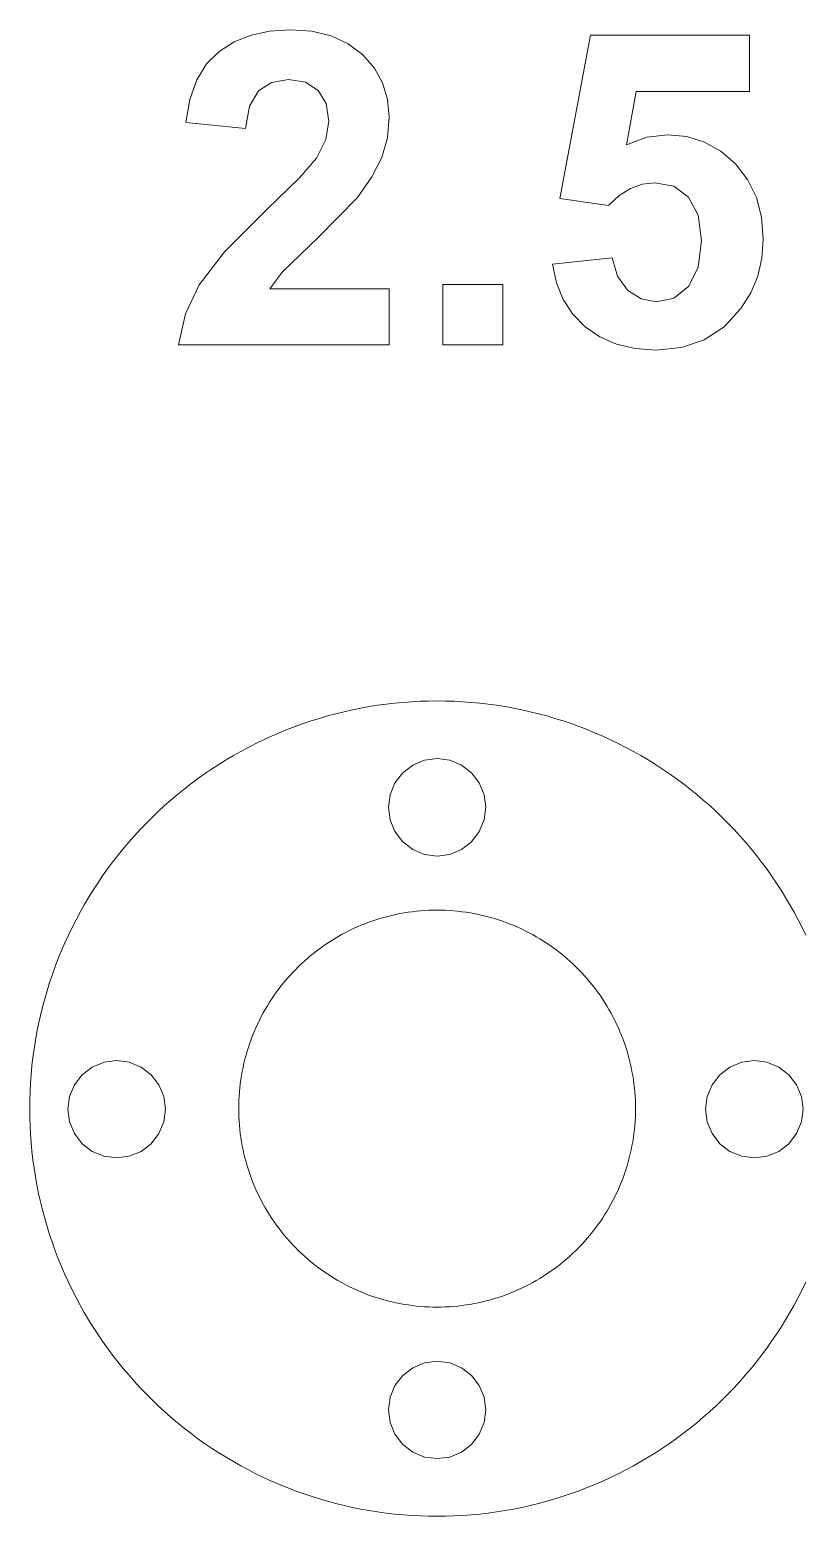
# Model space of a CAD drawing. Header units: millimetres. Extents: x 5 to 3562, y -58 to 420.
# Drawn here: x 2583.1 to 2626.8, y 165.2 to 249 of the extents above; entities that cross this region are included whole.
import ezdxf

# ---------------------------------------------------------------- set-up
doc = ezdxf.new("R2010")
doc.units = ezdxf.units.MM
doc.layers.add('2.5mm mild steel', color=7, linetype='BYLAYER', lineweight=5, true_color=0xffffff)
doc.layers.add('Layer0', color=7, linetype='BYLAYER', lineweight=5, true_color=0xffffff)

msp = doc.modelspace()

# ---------------------------------------------------------------- linework, layer by layer
at = {"layer": '2.5mm mild steel'}
for p, q in [((2593.825, 247.817), (2594.672, 248.35)), ((2594.672, 248.35), (2595.618, 248.731)), ((2595.618, 248.731), (2596.663, 248.96)), ((2596.663, 248.96), (2597.809, 249.036)), ((2597.809, 249.036), (2599.049, 248.948)), ((2599.049, 248.948), (2600.148, 248.683)), ((2600.148, 248.683), (2601.107, 248.242)), ((2613.044, 239.511), (2614.783, 248.722)), ((2614.783, 248.722), (2623.753, 248.722)), ((2623.753, 248.722), (2623.753, 245.547)), ((2593.109, 247.108), (2593.825, 247.817)), ((2601.107, 248.242), (2601.926, 247.624)), ((2601.926, 247.624), (2602.58, 246.874)), ((2592.554, 246.202), (2593.109, 247.108)), ((2602.58, 246.874), (2603.048, 246.039)), ((2592.161, 245.098), (2592.554, 246.202)), ((2596.771, 246.063), (2596.034, 245.584)), ((2597.724, 246.223), (2596.771, 246.063)), ((2598.683, 246.071), (2597.724, 246.223)), ((2599.408, 245.614), (2598.683, 246.071)), ((2603.048, 246.039), (2603.329, 245.118)), ((2591.93, 243.797), (2592.161, 245.098)), ((2596.034, 245.584), (2595.539, 244.732)), ((2599.866, 244.873), (2599.408, 245.614)), ((2603.329, 245.118), (2603.423, 244.111)), ((2617.354, 245.547), (2616.823, 242.541)), ((2623.753, 245.547), (2617.354, 245.547)), ((2595.539, 244.732), (2595.31, 243.459)), ((2600.018, 243.869), (2599.866, 244.873)), ((2603.423, 244.111), (2603.315, 242.944)), ((2595.31, 243.459), (2591.93, 243.797)), ((2599.843, 242.837), (2600.018, 243.869)), ((2599.318, 241.793), (2599.843, 242.837)), ((2603.315, 242.944), (2602.994, 241.835)), ((2616.823, 242.541), (2617.97, 242.967)), ((2617.97, 242.967), (2619.141, 243.109)), ((2619.141, 243.109), (2620.227, 243.006)), ((2620.227, 243.006), (2621.226, 242.698)), ((2621.226, 242.698), (2622.14, 242.185)), ((2598.355, 240.688), (2599.318, 241.793)), ((2602.994, 241.835), (2602.44, 240.729)), ((2622.14, 242.185), (2622.968, 241.467)), ((2602.44, 240.729), (2601.636, 239.571)), ((2622.968, 241.467), (2623.654, 240.585)), ((2596.505, 238.895), (2598.355, 240.688)), ((2617.031, 240.081), (2616.395, 239.678)), ((2617.705, 240.324), (2617.031, 240.081)), ((2618.416, 240.404), (2617.705, 240.324)), ((2619.477, 240.201), (2618.416, 240.404)), ((2620.318, 239.59), (2619.477, 240.201)), ((2623.654, 240.585), (2624.145, 239.58)), ((2601.636, 239.571), (2599.414, 237.314)), ((2615.797, 239.113), (2613.044, 239.511)), ((2616.395, 239.678), (2615.797, 239.113)), ((2620.866, 238.571), (2620.318, 239.59)), ((2624.145, 239.58), (2624.439, 238.454)), ((2594.127, 236.513), (2596.505, 238.895)), ((2621.048, 237.145), (2620.866, 238.571)), ((2624.439, 238.454), (2624.537, 237.205)), ((2599.414, 237.314), (2597.38, 235.358)), ((2620.864, 235.625), (2621.048, 237.145)), ((2624.537, 237.205), (2624.458, 236.142)), ((2592.69, 234.652), (2594.127, 236.513)), ((2612.634, 235.817), (2616.014, 236.167)), ((2612.862, 234.763), (2612.634, 235.817)), ((2616.014, 236.167), (2616.301, 235.139)), ((2624.458, 236.142), (2624.22, 235.138)), ((2597.38, 235.358), (2596.686, 234.416)), ((2616.301, 235.139), (2616.871, 234.35)), ((2620.312, 234.543), (2620.864, 235.625)), ((2624.22, 235.138), (2623.824, 234.192)), ((2591.918, 233.006), (2592.69, 234.652)), ((2596.686, 234.416), (2603.423, 234.416)), ((2603.423, 234.416), (2603.423, 231.266)), ((2606.441, 231.266), (2606.441, 234.658)), ((2606.441, 234.658), (2609.833, 234.658)), ((2609.833, 234.658), (2609.833, 231.266)), ((2613.246, 233.822), (2612.862, 234.763)), ((2616.871, 234.35), (2617.638, 233.848)), ((2619.494, 233.896), (2620.312, 234.543)), ((2623.824, 234.192), (2623.27, 233.306)), ((2613.786, 232.994), (2613.246, 233.822)), ((2617.638, 233.848), (2618.513, 233.68)), ((2618.513, 233.68), (2619.494, 233.896)), ((2623.27, 233.306), (2622.323, 232.281)), ((2591.531, 231.266), (2591.918, 233.006)), ((2614.481, 232.28), (2613.786, 232.994)), ((2615.31, 231.704), (2614.481, 232.28)), ((2616.253, 231.293), (2615.31, 231.704)), ((2621.208, 231.549), (2619.926, 231.11)), ((2622.323, 232.281), (2621.208, 231.549)), ((2603.423, 231.266), (2591.531, 231.266)), ((2609.833, 231.266), (2606.441, 231.266)), ((2617.308, 231.046), (2616.253, 231.293)), ((2618.477, 230.964), (2617.308, 231.046)), ((2619.926, 231.11), (2618.477, 230.964))]:
    msp.add_line(p, q, dxfattribs=at)
at = {"layer": 'Layer0'}
for p, q in [((2600.87, 210.558), (2600.403, 210.443)), ((2601.341, 210.663), (2600.87, 210.558)), ((2601.813, 210.758), (2601.341, 210.663)), ((2602.287, 210.844), (2601.813, 210.758)), ((2602.763, 210.919), (2602.287, 210.844)), ((2603.24, 210.984), (2602.763, 210.919)), ((2603.718, 211.04), (2603.24, 210.984)), ((2604.198, 211.085), (2603.718, 211.04)), ((2604.678, 211.12), (2604.198, 211.085)), ((2605.159, 211.145), (2604.678, 211.12)), ((2605.641, 211.161), (2605.159, 211.145)), ((2606.122, 211.166), (2605.641, 211.161)), ((2606.604, 211.161), (2606.122, 211.166)), ((2607.086, 211.145), (2606.604, 211.161)), ((2607.567, 211.12), (2607.086, 211.145)), ((2608.047, 211.085), (2607.567, 211.12)), ((2608.527, 211.04), (2608.047, 211.085)), ((2609.005, 210.984), (2608.527, 211.04)), ((2609.482, 210.919), (2609.005, 210.984)), ((2609.958, 210.844), (2609.482, 210.919)), ((2610.432, 210.758), (2609.958, 210.844)), ((2610.904, 210.663), (2610.432, 210.758)), ((2611.375, 210.558), (2610.904, 210.663)), ((2611.842, 210.443), (2611.375, 210.558)), ((2598.105, 209.723), (2597.656, 209.55)), ((2598.559, 209.886), (2598.105, 209.723)), ((2599.015, 210.04), (2598.559, 209.886)), ((2599.475, 210.184), (2599.015, 210.04)), ((2599.937, 210.318), (2599.475, 210.184)), ((2600.403, 210.443), (2599.937, 210.318)), ((2612.308, 210.318), (2611.842, 210.443)), ((2612.77, 210.184), (2612.308, 210.318)), ((2613.23, 210.04), (2612.77, 210.184)), ((2613.686, 209.886), (2613.23, 210.04)), ((2614.14, 209.723), (2613.686, 209.886)), ((2614.589, 209.55), (2614.14, 209.723)), ((2596.33, 208.977), (2595.896, 208.767)), ((2596.768, 209.177), (2596.33, 208.977)), ((2597.21, 209.368), (2596.768, 209.177)), ((2597.656, 209.55), (2597.21, 209.368)), ((2615.035, 209.368), (2614.589, 209.55)), ((2615.477, 209.177), (2615.035, 209.368)), ((2615.915, 208.977), (2615.477, 209.177)), ((2616.349, 208.767), (2615.915, 208.977)), ((2594.622, 208.084), (2594.208, 207.839)), ((2595.042, 208.321), (2594.622, 208.084)), ((2595.467, 208.548), (2595.042, 208.321)), ((2595.896, 208.767), (2595.467, 208.548)), ((2616.778, 208.548), (2616.349, 208.767)), ((2617.203, 208.321), (2616.778, 208.548)), ((2617.622, 208.084), (2617.203, 208.321)), ((2618.037, 207.839), (2617.622, 208.084)), ((2593.394, 207.323), (2592.996, 207.052)), ((2593.798, 207.585), (2593.394, 207.323)), ((2594.208, 207.839), (2593.798, 207.585)), ((2604.747, 207.547), (2604.178, 207.11)), ((2605.411, 207.822), (2604.747, 207.547)), ((2606.122, 207.916), (2605.411, 207.822)), ((2606.834, 207.822), (2606.122, 207.916)), ((2607.497, 207.547), (2606.834, 207.822)), ((2608.067, 207.11), (2607.497, 207.547)), ((2618.447, 207.585), (2618.037, 207.839)), ((2618.85, 207.323), (2618.447, 207.585)), ((2619.249, 207.052), (2618.85, 207.323)), ((2592.217, 206.486), (2591.836, 206.191)), ((2592.603, 206.773), (2592.217, 206.486)), ((2592.996, 207.052), (2592.603, 206.773)), ((2603.741, 206.541), (2603.466, 205.877)), ((2604.178, 207.11), (2603.741, 206.541)), ((2608.504, 206.541), (2608.067, 207.11)), ((2608.779, 205.877), (2608.504, 206.541)), ((2619.642, 206.773), (2619.249, 207.052)), ((2620.028, 206.486), (2619.642, 206.773)), ((2620.409, 206.191), (2620.028, 206.486)), ((2591.094, 205.576), (2590.732, 205.258)), ((2591.462, 205.887), (2591.094, 205.576)), ((2591.836, 206.191), (2591.462, 205.887)), ((2603.466, 205.877), (2603.372, 205.166)), ((2608.872, 205.166), (2608.779, 205.877)), ((2620.783, 205.887), (2620.409, 206.191)), ((2621.151, 205.576), (2620.783, 205.887)), ((2621.512, 205.258), (2621.151, 205.576)), ((2590.378, 204.932), (2590.03, 204.598)), ((2590.732, 205.258), (2590.378, 204.932)), ((2603.372, 205.166), (2603.466, 204.454)), ((2608.779, 204.454), (2608.872, 205.166)), ((2621.867, 204.932), (2621.512, 205.258)), ((2622.215, 204.598), (2621.867, 204.932)), ((2589.356, 203.91), (2589.03, 203.556)), ((2589.69, 204.258), (2589.356, 203.91)), ((2590.03, 204.598), (2589.69, 204.258)), ((2603.466, 204.454), (2603.741, 203.791)), ((2608.504, 203.791), (2608.779, 204.454)), ((2622.555, 204.258), (2622.215, 204.598)), ((2622.889, 203.91), (2622.555, 204.258)), ((2623.215, 203.556), (2622.889, 203.91)), ((2588.712, 203.194), (2588.401, 202.826)), ((2589.03, 203.556), (2588.712, 203.194)), ((2603.741, 203.791), (2604.178, 203.221)), ((2604.178, 203.221), (2604.747, 202.784)), ((2607.497, 202.784), (2608.067, 203.221)), ((2608.067, 203.221), (2608.504, 203.791)), ((2623.533, 203.194), (2623.215, 203.556)), ((2623.844, 202.826), (2623.533, 203.194)), ((2588.098, 202.452), (2587.802, 202.071)), ((2588.401, 202.826), (2588.098, 202.452)), ((2604.747, 202.784), (2605.411, 202.509)), ((2605.411, 202.509), (2606.122, 202.416)), ((2606.122, 202.416), (2606.834, 202.509)), ((2606.834, 202.509), (2607.497, 202.784)), ((2624.147, 202.452), (2623.844, 202.826)), ((2624.443, 202.071), (2624.147, 202.452)), ((2587.236, 201.292), (2586.965, 200.894)), ((2587.515, 201.685), (2587.236, 201.292)), ((2587.802, 202.071), (2587.515, 201.685)), ((2624.73, 201.685), (2624.443, 202.071)), ((2625.009, 201.292), (2624.73, 201.685)), ((2625.28, 200.894), (2625.009, 201.292)), ((2586.703, 200.49), (2586.449, 200.08)), ((2586.965, 200.894), (2586.703, 200.49)), ((2625.542, 200.49), (2625.28, 200.894)), ((2625.796, 200.08), (2625.542, 200.49)), ((2586.204, 199.666), (2585.967, 199.246)), ((2586.449, 200.08), (2586.204, 199.666)), ((2626.041, 199.666), (2625.796, 200.08)), ((2626.278, 199.246), (2626.041, 199.666)), ((2585.74, 198.821), (2585.521, 198.392)), ((2585.967, 199.246), (2585.74, 198.821)), ((2602.661, 198.817), (2602.439, 198.743)), ((2602.885, 198.888), (2602.661, 198.817)), ((2603.111, 198.953), (2602.885, 198.888)), ((2603.337, 199.014), (2603.111, 198.953)), ((2603.565, 199.07), (2603.337, 199.014)), ((2603.794, 199.121), (2603.565, 199.07)), ((2604.024, 199.167), (2603.794, 199.121)), ((2604.255, 199.209), (2604.024, 199.167)), ((2604.486, 199.245), (2604.255, 199.209)), ((2604.719, 199.277), (2604.486, 199.245)), ((2604.952, 199.304), (2604.719, 199.277)), ((2605.185, 199.326), (2604.952, 199.304)), ((2605.419, 199.343), (2605.185, 199.326)), ((2605.653, 199.356), (2605.419, 199.343)), ((2605.888, 199.363), (2605.653, 199.356)), ((2606.122, 199.366), (2605.888, 199.363)), ((2606.357, 199.363), (2606.122, 199.366)), ((2606.591, 199.356), (2606.357, 199.363)), ((2606.826, 199.343), (2606.591, 199.356)), ((2607.06, 199.326), (2606.826, 199.343)), ((2607.293, 199.304), (2607.06, 199.326)), ((2607.526, 199.277), (2607.293, 199.304)), ((2607.759, 199.245), (2607.526, 199.277)), ((2607.99, 199.209), (2607.759, 199.245)), ((2608.221, 199.167), (2607.99, 199.209)), ((2608.451, 199.121), (2608.221, 199.167)), ((2608.68, 199.07), (2608.451, 199.121)), ((2608.908, 199.014), (2608.68, 199.07)), ((2609.134, 198.953), (2608.908, 199.014)), ((2609.36, 198.888), (2609.134, 198.953)), ((2609.583, 198.817), (2609.36, 198.888)), ((2609.806, 198.743), (2609.583, 198.817)), ((2626.505, 198.821), (2626.278, 199.246)), ((2626.724, 198.392), (2626.505, 198.821)), ((2585.311, 197.959), (2585.111, 197.521)), ((2585.521, 198.392), (2585.311, 197.959)), ((2600.727, 197.98), (2600.522, 197.865)), ((2600.934, 198.091), (2600.727, 197.98)), ((2601.143, 198.198), (2600.934, 198.091)), ((2601.354, 198.3), (2601.143, 198.198)), ((2601.567, 198.397), (2601.354, 198.3)), ((2601.782, 198.49), (2601.567, 198.397)), ((2601.999, 198.579), (2601.782, 198.49)), ((2602.218, 198.663), (2601.999, 198.579)), ((2602.439, 198.743), (2602.218, 198.663)), ((2610.026, 198.663), (2609.806, 198.743)), ((2610.245, 198.579), (2610.026, 198.663)), ((2610.463, 198.49), (2610.245, 198.579)), ((2610.678, 198.397), (2610.463, 198.49)), ((2610.891, 198.3), (2610.678, 198.397)), ((2611.102, 198.198), (2610.891, 198.3)), ((2611.311, 198.091), (2611.102, 198.198)), ((2611.518, 197.98), (2611.311, 198.091)), ((2611.722, 197.865), (2611.518, 197.98)), ((2626.934, 197.959), (2626.724, 198.392)), ((2585.111, 197.521), (2584.92, 197.078)), ((2599.539, 197.227), (2599.351, 197.087)), ((2599.73, 197.362), (2599.539, 197.227)), ((2599.925, 197.494), (2599.73, 197.362)), ((2600.121, 197.622), (2599.925, 197.494)), ((2600.321, 197.746), (2600.121, 197.622)), ((2600.522, 197.865), (2600.321, 197.746)), ((2611.924, 197.746), (2611.722, 197.865)), ((2612.124, 197.622), (2611.924, 197.746)), ((2612.32, 197.494), (2612.124, 197.622)), ((2612.514, 197.362), (2612.32, 197.494)), ((2612.706, 197.227), (2612.514, 197.362)), ((2612.894, 197.087), (2612.706, 197.227)), ((2584.738, 196.632), (2584.565, 196.183)), ((2584.92, 197.078), (2584.738, 196.632)), ((2598.456, 196.33), (2598.286, 196.168)), ((2598.628, 196.489), (2598.456, 196.33)), ((2598.804, 196.644), (2598.628, 196.489)), ((2598.983, 196.795), (2598.804, 196.644)), ((2599.166, 196.943), (2598.983, 196.795)), ((2599.351, 197.087), (2599.166, 196.943)), ((2613.079, 196.943), (2612.894, 197.087)), ((2613.262, 196.795), (2613.079, 196.943)), ((2613.441, 196.644), (2613.262, 196.795)), ((2613.617, 196.489), (2613.441, 196.644)), ((2613.789, 196.33), (2613.617, 196.489)), ((2613.959, 196.168), (2613.789, 196.33)), ((2584.402, 195.73), (2584.248, 195.273)), ((2584.565, 196.183), (2584.402, 195.73)), ((2597.644, 195.484), (2597.493, 195.305)), ((2597.799, 195.66), (2597.644, 195.484)), ((2597.958, 195.833), (2597.799, 195.66)), ((2598.12, 196.002), (2597.958, 195.833)), ((2598.286, 196.168), (2598.12, 196.002)), ((2614.125, 196.002), (2613.959, 196.168)), ((2614.287, 195.833), (2614.125, 196.002)), ((2614.446, 195.66), (2614.287, 195.833)), ((2614.601, 195.484), (2614.446, 195.66)), ((2614.752, 195.305), (2614.601, 195.484)), ((2584.104, 194.813), (2583.97, 194.351)), ((2584.248, 195.273), (2584.104, 194.813)), ((2597.061, 194.749), (2596.926, 194.558)), ((2597.201, 194.937), (2597.061, 194.749)), ((2597.345, 195.122), (2597.201, 194.937)), ((2597.493, 195.305), (2597.345, 195.122)), ((2614.9, 195.122), (2614.752, 195.305)), ((2615.044, 194.937), (2614.9, 195.122)), ((2615.183, 194.749), (2615.044, 194.937)), ((2615.319, 194.558), (2615.183, 194.749)), ((2583.845, 193.885), (2583.73, 193.418)), ((2583.97, 194.351), (2583.845, 193.885)), ((2596.423, 193.766), (2596.308, 193.561)), ((2596.542, 193.967), (2596.423, 193.766)), ((2596.666, 194.167), (2596.542, 193.967)), ((2596.794, 194.364), (2596.666, 194.167)), ((2596.926, 194.558), (2596.794, 194.364)), ((2615.451, 194.364), (2615.319, 194.558)), ((2615.579, 194.167), (2615.451, 194.364)), ((2615.703, 193.967), (2615.579, 194.167)), ((2615.822, 193.766), (2615.703, 193.967)), ((2615.937, 193.561), (2615.822, 193.766)), ((2583.625, 192.948), (2583.53, 192.475)), ((2583.73, 193.418), (2583.625, 192.948)), ((2595.988, 192.934), (2595.891, 192.721)), ((2596.091, 193.146), (2595.988, 192.934)), ((2596.197, 193.355), (2596.091, 193.146)), ((2596.308, 193.561), (2596.197, 193.355)), ((2616.048, 193.355), (2615.937, 193.561)), ((2616.154, 193.146), (2616.048, 193.355)), ((2616.257, 192.934), (2616.154, 193.146)), ((2616.354, 192.721), (2616.257, 192.934)), ((2583.53, 192.475), (2583.445, 192.001)), ((2595.625, 192.07), (2595.545, 191.849)), ((2595.709, 192.289), (2595.625, 192.07)), ((2595.798, 192.506), (2595.709, 192.289)), ((2595.891, 192.721), (2595.798, 192.506)), ((2616.447, 192.506), (2616.354, 192.721)), ((2616.536, 192.289), (2616.447, 192.506)), ((2616.62, 192.07), (2616.536, 192.289)), ((2616.7, 191.849), (2616.62, 192.07)), ((2583.369, 191.526), (2583.304, 191.048)), ((2583.445, 192.001), (2583.369, 191.526)), ((2595.401, 191.403), (2595.335, 191.177)), ((2595.471, 191.627), (2595.401, 191.403)), ((2595.545, 191.849), (2595.471, 191.627)), ((2616.774, 191.627), (2616.7, 191.849)), ((2616.844, 191.403), (2616.774, 191.627)), ((2616.91, 191.177), (2616.844, 191.403)), ((2583.248, 190.57), (2583.203, 190.09)), ((2583.304, 191.048), (2583.248, 190.57)), ((2586.657, 190.513), (2586.088, 190.076)), ((2587.321, 190.788), (2586.657, 190.513)), ((2588.032, 190.882), (2587.321, 190.788)), ((2588.744, 190.788), (2588.032, 190.882)), ((2589.407, 190.513), (2588.744, 190.788)), ((2589.977, 190.076), (2589.407, 190.513)), ((2595.167, 190.494), (2595.121, 190.264)), ((2595.218, 190.723), (2595.167, 190.494)), ((2595.274, 190.951), (2595.218, 190.723)), ((2595.335, 191.177), (2595.274, 190.951)), ((2616.971, 190.951), (2616.91, 191.177)), ((2617.027, 190.723), (2616.971, 190.951)), ((2617.078, 190.494), (2617.027, 190.723)), ((2617.124, 190.264), (2617.078, 190.494)), ((2622.657, 190.513), (2622.088, 190.076)), ((2623.321, 190.788), (2622.657, 190.513)), ((2624.032, 190.882), (2623.321, 190.788)), ((2624.744, 190.788), (2624.032, 190.882)), ((2625.407, 190.513), (2624.744, 190.788)), ((2625.977, 190.076), (2625.407, 190.513)), ((2583.168, 189.61), (2583.143, 189.129)), ((2583.203, 190.09), (2583.168, 189.61)), ((2586.088, 190.076), (2585.651, 189.507)), ((2590.414, 189.507), (2589.977, 190.076)), ((2595.011, 189.569), (2594.984, 189.336)), ((2595.043, 189.802), (2595.011, 189.569)), ((2595.079, 190.033), (2595.043, 189.802)), ((2595.121, 190.264), (2595.079, 190.033)), ((2617.166, 190.033), (2617.124, 190.264)), ((2617.202, 189.802), (2617.166, 190.033)), ((2617.234, 189.569), (2617.202, 189.802)), ((2617.261, 189.336), (2617.234, 189.569)), ((2622.088, 190.076), (2621.651, 189.507)), ((2626.414, 189.507), (2625.977, 190.076)), ((2583.143, 189.129), (2583.128, 188.647)), ((2585.376, 188.844), (2585.282, 188.132)), ((2585.651, 189.507), (2585.376, 188.844)), ((2590.689, 188.844), (2590.414, 189.507)), ((2590.782, 188.132), (2590.689, 188.844)), ((2594.945, 188.869), (2594.932, 188.635)), ((2594.962, 189.103), (2594.945, 188.869)), ((2594.984, 189.336), (2594.962, 189.103)), ((2617.283, 189.103), (2617.261, 189.336)), ((2617.3, 188.869), (2617.283, 189.103)), ((2617.313, 188.635), (2617.3, 188.869)), ((2621.376, 188.844), (2621.282, 188.132)), ((2621.651, 189.507), (2621.376, 188.844)), ((2626.689, 188.844), (2626.414, 189.507)), ((2626.782, 188.132), (2626.689, 188.844)), ((2583.128, 188.647), (2583.122, 188.166)), ((2583.122, 188.166), (2583.128, 187.684)), ((2585.282, 188.132), (2585.376, 187.42)), ((2590.689, 187.42), (2590.782, 188.132)), ((2594.925, 188.4), (2594.922, 188.166)), ((2594.922, 188.166), (2594.925, 187.931)), ((2594.932, 188.635), (2594.925, 188.4)), ((2594.925, 187.931), (2594.932, 187.697)), ((2617.32, 188.4), (2617.313, 188.635)), ((2617.313, 187.697), (2617.32, 187.931)), ((2617.322, 188.166), (2617.32, 188.4)), ((2617.32, 187.931), (2617.322, 188.166)), ((2621.282, 188.132), (2621.376, 187.42)), ((2626.689, 187.42), (2626.782, 188.132)), ((2583.128, 187.684), (2583.143, 187.202)), ((2583.143, 187.202), (2583.168, 186.721)), ((2585.376, 187.42), (2585.651, 186.757)), ((2590.414, 186.757), (2590.689, 187.42)), ((2594.932, 187.697), (2594.945, 187.462)), ((2594.945, 187.462), (2594.962, 187.228)), ((2594.962, 187.228), (2594.984, 186.995)), ((2617.261, 186.995), (2617.283, 187.228)), ((2617.283, 187.228), (2617.3, 187.462)), ((2617.3, 187.462), (2617.313, 187.697)), ((2621.376, 187.42), (2621.651, 186.757)), ((2626.414, 186.757), (2626.689, 187.42)), ((2583.168, 186.721), (2583.203, 186.241)), ((2583.203, 186.241), (2583.248, 185.761)), ((2585.651, 186.757), (2586.088, 186.187)), ((2589.977, 186.187), (2590.414, 186.757)), ((2594.984, 186.995), (2595.011, 186.762)), ((2595.011, 186.762), (2595.043, 186.529)), ((2595.043, 186.529), (2595.079, 186.298)), ((2595.079, 186.298), (2595.121, 186.067)), ((2617.124, 186.067), (2617.166, 186.298)), ((2617.166, 186.298), (2617.202, 186.529)), ((2617.202, 186.529), (2617.234, 186.762)), ((2617.234, 186.762), (2617.261, 186.995)), ((2621.651, 186.757), (2622.088, 186.187)), ((2625.977, 186.187), (2626.414, 186.757)), ((2583.248, 185.761), (2583.304, 185.283)), ((2586.088, 186.187), (2586.657, 185.75)), ((2586.657, 185.75), (2587.321, 185.476)), ((2587.321, 185.476), (2588.032, 185.382)), ((2588.032, 185.382), (2588.744, 185.476)), ((2588.744, 185.476), (2589.407, 185.75)), ((2589.407, 185.75), (2589.977, 186.187)), ((2595.121, 186.067), (2595.167, 185.837)), ((2595.167, 185.837), (2595.218, 185.608)), ((2595.218, 185.608), (2595.274, 185.38)), ((2595.274, 185.38), (2595.335, 185.154)), ((2616.91, 185.154), (2616.971, 185.38)), ((2616.971, 185.38), (2617.027, 185.608)), ((2617.027, 185.608), (2617.078, 185.837)), ((2617.078, 185.837), (2617.124, 186.067)), ((2622.088, 186.187), (2622.657, 185.75)), ((2622.657, 185.75), (2623.321, 185.476)), ((2623.321, 185.476), (2624.032, 185.382)), ((2624.032, 185.382), (2624.744, 185.476)), ((2624.744, 185.476), (2625.407, 185.75)), ((2625.407, 185.75), (2625.977, 186.187)), ((2583.304, 185.283), (2583.369, 184.806)), ((2583.369, 184.806), (2583.445, 184.33)), ((2595.335, 185.154), (2595.401, 184.928)), ((2595.401, 184.928), (2595.471, 184.705)), ((2595.471, 184.705), (2595.545, 184.482)), ((2616.7, 184.482), (2616.774, 184.705)), ((2616.774, 184.705), (2616.844, 184.928)), ((2616.844, 184.928), (2616.91, 185.154)), ((2583.445, 184.33), (2583.53, 183.856)), ((2583.53, 183.856), (2583.625, 183.384)), ((2595.545, 184.482), (2595.625, 184.262)), ((2595.625, 184.262), (2595.709, 184.043)), ((2595.709, 184.043), (2595.798, 183.825)), ((2595.798, 183.825), (2595.891, 183.61)), ((2616.354, 183.61), (2616.447, 183.825)), ((2616.447, 183.825), (2616.536, 184.043)), ((2616.536, 184.043), (2616.62, 184.262)), ((2616.62, 184.262), (2616.7, 184.482)), ((2583.625, 183.384), (2583.73, 182.914)), ((2583.73, 182.914), (2583.845, 182.446)), ((2595.891, 183.61), (2595.988, 183.397)), ((2595.988, 183.397), (2596.091, 183.186)), ((2596.091, 183.186), (2596.197, 182.977)), ((2596.197, 182.977), (2596.308, 182.77)), ((2615.937, 182.77), (2616.048, 182.977)), ((2616.048, 182.977), (2616.154, 183.186)), ((2616.154, 183.186), (2616.257, 183.397)), ((2616.257, 183.397), (2616.354, 183.61)), ((2583.845, 182.446), (2583.97, 181.98)), ((2596.308, 182.77), (2596.423, 182.566)), ((2596.423, 182.566), (2596.542, 182.364)), ((2596.542, 182.364), (2596.666, 182.164)), ((2596.666, 182.164), (2596.794, 181.968)), ((2615.451, 181.968), (2615.579, 182.164)), ((2615.579, 182.164), (2615.703, 182.364)), ((2615.703, 182.364), (2615.822, 182.566)), ((2615.822, 182.566), (2615.937, 182.77)), ((2583.97, 181.98), (2584.104, 181.518)), ((2584.104, 181.518), (2584.248, 181.058)), ((2596.794, 181.968), (2596.926, 181.774)), ((2596.926, 181.774), (2597.061, 181.582)), ((2597.061, 181.582), (2597.201, 181.394)), ((2597.201, 181.394), (2597.345, 181.209)), ((2597.345, 181.209), (2597.493, 181.026)), ((2614.752, 181.026), (2614.9, 181.209)), ((2614.9, 181.209), (2615.044, 181.394)), ((2615.044, 181.394), (2615.183, 181.582)), ((2615.183, 181.582), (2615.319, 181.774)), ((2615.319, 181.774), (2615.451, 181.968)), ((2584.248, 181.058), (2584.402, 180.602)), ((2584.402, 180.602), (2584.565, 180.148)), ((2597.493, 181.026), (2597.644, 180.847)), ((2597.644, 180.847), (2597.799, 180.671)), ((2597.799, 180.671), (2597.958, 180.499)), ((2597.958, 180.499), (2598.12, 180.329)), ((2598.12, 180.329), (2598.286, 180.164)), ((2613.959, 180.164), (2614.125, 180.329)), ((2614.125, 180.329), (2614.287, 180.499)), ((2614.287, 180.499), (2614.446, 180.671)), ((2614.446, 180.671), (2614.601, 180.847)), ((2614.601, 180.847), (2614.752, 181.026)), ((2584.565, 180.148), (2584.738, 179.699)), ((2584.738, 179.699), (2584.92, 179.253)), ((2598.286, 180.164), (2598.456, 180.001)), ((2598.456, 180.001), (2598.628, 179.842)), ((2598.628, 179.842), (2598.804, 179.687)), ((2598.804, 179.687), (2598.983, 179.536)), ((2598.983, 179.536), (2599.166, 179.388)), ((2613.079, 179.388), (2613.262, 179.536)), ((2613.262, 179.536), (2613.441, 179.687)), ((2613.441, 179.687), (2613.617, 179.842)), ((2613.617, 179.842), (2613.789, 180.001)), ((2613.789, 180.001), (2613.959, 180.164)), ((2584.92, 179.253), (2585.111, 178.811)), ((2585.111, 178.811), (2585.311, 178.373)), ((2599.166, 179.388), (2599.351, 179.244)), ((2599.351, 179.244), (2599.539, 179.105)), ((2599.539, 179.105), (2599.73, 178.969)), ((2599.73, 178.969), (2599.925, 178.837)), ((2599.925, 178.837), (2600.121, 178.709)), ((2600.121, 178.709), (2600.321, 178.586)), ((2611.924, 178.586), (2612.124, 178.709)), ((2612.124, 178.709), (2612.32, 178.837)), ((2612.32, 178.837), (2612.514, 178.969)), ((2612.514, 178.969), (2612.706, 179.105)), ((2612.706, 179.105), (2612.894, 179.244)), ((2612.894, 179.244), (2613.079, 179.388)), ((2585.311, 178.373), (2585.521, 177.939)), ((2585.521, 177.939), (2585.74, 177.51)), ((2600.321, 178.586), (2600.522, 178.466)), ((2600.522, 178.466), (2600.727, 178.351)), ((2600.727, 178.351), (2600.934, 178.24)), ((2600.934, 178.24), (2601.143, 178.134)), ((2601.143, 178.134), (2601.354, 178.032)), ((2601.354, 178.032), (2601.567, 177.934)), ((2601.567, 177.934), (2601.782, 177.841)), ((2601.782, 177.841), (2601.999, 177.752)), ((2610.245, 177.752), (2610.463, 177.841)), ((2610.463, 177.841), (2610.678, 177.934)), ((2610.678, 177.934), (2610.891, 178.032)), ((2610.891, 178.032), (2611.102, 178.134)), ((2611.102, 178.134), (2611.311, 178.24)), ((2611.311, 178.24), (2611.518, 178.351)), ((2611.518, 178.351), (2611.722, 178.466)), ((2611.722, 178.466), (2611.924, 178.586)), ((2626.505, 177.51), (2626.724, 177.939)), ((2626.724, 177.939), (2626.934, 178.373)), ((2585.74, 177.51), (2585.967, 177.085)), ((2585.967, 177.085), (2586.204, 176.666)), ((2601.999, 177.752), (2602.218, 177.668)), ((2602.218, 177.668), (2602.439, 177.589)), ((2602.439, 177.589), (2602.661, 177.514)), ((2602.661, 177.514), (2602.885, 177.444)), ((2602.885, 177.444), (2603.111, 177.378)), ((2603.111, 177.378), (2603.337, 177.317)), ((2603.337, 177.317), (2603.565, 177.262)), ((2603.565, 177.262), (2603.794, 177.21)), ((2603.794, 177.21), (2604.024, 177.164)), ((2604.024, 177.164), (2604.255, 177.122)), ((2604.255, 177.122), (2604.486, 177.086)), ((2604.486, 177.086), (2604.719, 177.054)), ((2604.719, 177.054), (2604.952, 177.027)), ((2604.952, 177.027), (2605.185, 177.005)), ((2605.185, 177.005), (2605.419, 176.988)), ((2605.419, 176.988), (2605.653, 176.975)), ((2605.653, 176.975), (2605.888, 176.968)), ((2605.888, 176.968), (2606.122, 176.966)), ((2606.122, 176.966), (2606.357, 176.968)), ((2606.357, 176.968), (2606.591, 176.975)), ((2606.591, 176.975), (2606.826, 176.988)), ((2606.826, 176.988), (2607.06, 177.005)), ((2607.06, 177.005), (2607.293, 177.027)), ((2607.293, 177.027), (2607.526, 177.054)), ((2607.526, 177.054), (2607.759, 177.086)), ((2607.759, 177.086), (2607.99, 177.122)), ((2607.99, 177.122), (2608.221, 177.164)), ((2608.221, 177.164), (2608.451, 177.21)), ((2608.451, 177.21), (2608.68, 177.262)), ((2608.68, 177.262), (2608.908, 177.317)), ((2608.908, 177.317), (2609.134, 177.378)), ((2609.134, 177.378), (2609.36, 177.444)), ((2609.36, 177.444), (2609.583, 177.514)), ((2609.583, 177.514), (2609.806, 177.589)), ((2609.806, 177.589), (2610.026, 177.668)), ((2610.026, 177.668), (2610.245, 177.752)), ((2626.041, 176.666), (2626.278, 177.085)), ((2626.278, 177.085), (2626.505, 177.51)), ((2586.204, 176.666), (2586.449, 176.251)), ((2586.449, 176.251), (2586.703, 175.842)), ((2625.542, 175.842), (2625.796, 176.251)), ((2625.796, 176.251), (2626.041, 176.666)), ((2586.703, 175.842), (2586.965, 175.438)), ((2586.965, 175.438), (2587.236, 175.039)), ((2625.009, 175.039), (2625.28, 175.438)), ((2625.28, 175.438), (2625.542, 175.842)), ((2587.236, 175.039), (2587.515, 174.647)), ((2587.515, 174.647), (2587.802, 174.26)), ((2624.443, 174.26), (2624.73, 174.647)), ((2624.73, 174.647), (2625.009, 175.039)), ((2587.802, 174.26), (2588.098, 173.879)), ((2588.098, 173.879), (2588.401, 173.505)), ((2605.411, 173.822), (2604.747, 173.547)), ((2606.122, 173.916), (2605.411, 173.822)), ((2606.834, 173.822), (2606.122, 173.916)), ((2607.497, 173.547), (2606.834, 173.822)), ((2623.844, 173.505), (2624.147, 173.879)), ((2624.147, 173.879), (2624.443, 174.26)), ((2588.401, 173.505), (2588.712, 173.137)), ((2588.712, 173.137), (2589.03, 172.776)), ((2589.03, 172.776), (2589.356, 172.421)), ((2604.178, 173.11), (2603.741, 172.541)), ((2604.747, 173.547), (2604.178, 173.11)), ((2608.067, 173.11), (2607.497, 173.547)), ((2608.504, 172.541), (2608.067, 173.11)), ((2622.889, 172.421), (2623.215, 172.776)), ((2623.215, 172.776), (2623.533, 173.137)), ((2623.533, 173.137), (2623.844, 173.505)), ((2589.356, 172.421), (2589.69, 172.073)), ((2589.69, 172.073), (2590.03, 171.733)), ((2603.741, 172.541), (2603.466, 171.877)), ((2608.779, 171.877), (2608.504, 172.541)), ((2622.215, 171.733), (2622.555, 172.073)), ((2622.555, 172.073), (2622.889, 172.421)), ((2590.03, 171.733), (2590.378, 171.399)), ((2590.378, 171.399), (2590.732, 171.073)), ((2603.466, 171.877), (2603.372, 171.166)), ((2603.372, 171.166), (2603.466, 170.454)), ((2608.872, 171.166), (2608.779, 171.877)), ((2608.779, 170.454), (2608.872, 171.166)), ((2621.512, 171.073), (2621.867, 171.399)), ((2621.867, 171.399), (2622.215, 171.733)), ((2590.732, 171.073), (2591.094, 170.755)), ((2591.094, 170.755), (2591.462, 170.444)), ((2591.462, 170.444), (2591.836, 170.141)), ((2603.466, 170.454), (2603.741, 169.791)), ((2608.504, 169.791), (2608.779, 170.454)), ((2620.409, 170.141), (2620.783, 170.444)), ((2620.783, 170.444), (2621.151, 170.755)), ((2621.151, 170.755), (2621.512, 171.073)), ((2591.836, 170.141), (2592.217, 169.845)), ((2592.217, 169.845), (2592.603, 169.558)), ((2592.603, 169.558), (2592.996, 169.279)), ((2603.741, 169.791), (2604.178, 169.221)), ((2608.067, 169.221), (2608.504, 169.791)), ((2619.249, 169.279), (2619.642, 169.558)), ((2619.642, 169.558), (2620.028, 169.845)), ((2620.028, 169.845), (2620.409, 170.141)), ((2592.996, 169.279), (2593.394, 169.008)), ((2593.394, 169.008), (2593.798, 168.746)), ((2593.798, 168.746), (2594.208, 168.492)), ((2604.178, 169.221), (2604.747, 168.784)), ((2604.747, 168.784), (2605.411, 168.509)), ((2606.834, 168.509), (2607.497, 168.784)), ((2607.497, 168.784), (2608.067, 169.221)), ((2618.037, 168.492), (2618.447, 168.746)), ((2618.447, 168.746), (2618.85, 169.008)), ((2618.85, 169.008), (2619.249, 169.279)), ((2594.208, 168.492), (2594.622, 168.247)), ((2594.622, 168.247), (2595.042, 168.011)), ((2595.042, 168.011), (2595.467, 167.783)), ((2595.467, 167.783), (2595.896, 167.564)), ((2605.411, 168.509), (2606.122, 168.416)), ((2606.122, 168.416), (2606.834, 168.509)), ((2616.349, 167.564), (2616.778, 167.783)), ((2616.778, 167.783), (2617.203, 168.011)), ((2617.203, 168.011), (2617.622, 168.247)), ((2617.622, 168.247), (2618.037, 168.492)), ((2595.896, 167.564), (2596.33, 167.355)), ((2596.33, 167.355), (2596.768, 167.154)), ((2596.768, 167.154), (2597.21, 166.963)), ((2597.21, 166.963), (2597.656, 166.781)), ((2614.589, 166.781), (2615.035, 166.963)), ((2615.035, 166.963), (2615.477, 167.154)), ((2615.477, 167.154), (2615.915, 167.355)), ((2615.915, 167.355), (2616.349, 167.564)), ((2597.656, 166.781), (2598.105, 166.608)), ((2598.105, 166.608), (2598.559, 166.445)), ((2598.559, 166.445), (2599.015, 166.291)), ((2599.015, 166.291), (2599.475, 166.147)), ((2599.475, 166.147), (2599.937, 166.013)), ((2612.308, 166.013), (2612.77, 166.147)), ((2612.77, 166.147), (2613.23, 166.291)), ((2613.23, 166.291), (2613.686, 166.445)), ((2613.686, 166.445), (2614.14, 166.608)), ((2614.14, 166.608), (2614.589, 166.781)), ((2599.937, 166.013), (2600.403, 165.888)), ((2600.403, 165.888), (2600.87, 165.773)), ((2600.87, 165.773), (2601.341, 165.668)), ((2601.341, 165.668), (2601.813, 165.573)), ((2601.813, 165.573), (2602.287, 165.488)), ((2602.287, 165.488), (2602.763, 165.412)), ((2602.763, 165.412), (2603.24, 165.347)), ((2603.24, 165.347), (2603.718, 165.292)), ((2603.718, 165.292), (2604.198, 165.246)), ((2604.198, 165.246), (2604.678, 165.211)), ((2607.567, 165.211), (2608.047, 165.246)), ((2608.047, 165.246), (2608.527, 165.292)), ((2608.527, 165.292), (2609.005, 165.347)), ((2609.005, 165.347), (2609.482, 165.412)), ((2609.482, 165.412), (2609.958, 165.488)), ((2609.958, 165.488), (2610.432, 165.573)), ((2610.432, 165.573), (2610.904, 165.668)), ((2610.904, 165.668), (2611.375, 165.773)), ((2611.375, 165.773), (2611.842, 165.888)), ((2611.842, 165.888), (2612.308, 166.013)), ((2604.678, 165.211), (2605.159, 165.186)), ((2605.159, 165.186), (2605.641, 165.171)), ((2605.641, 165.171), (2606.122, 165.166)), ((2606.122, 165.166), (2606.604, 165.171)), ((2606.604, 165.171), (2607.086, 165.186)), ((2607.086, 165.186), (2607.567, 165.211))]:
    msp.add_line(p, q, dxfattribs=at)

doc.saveas('drawing.dxf')
